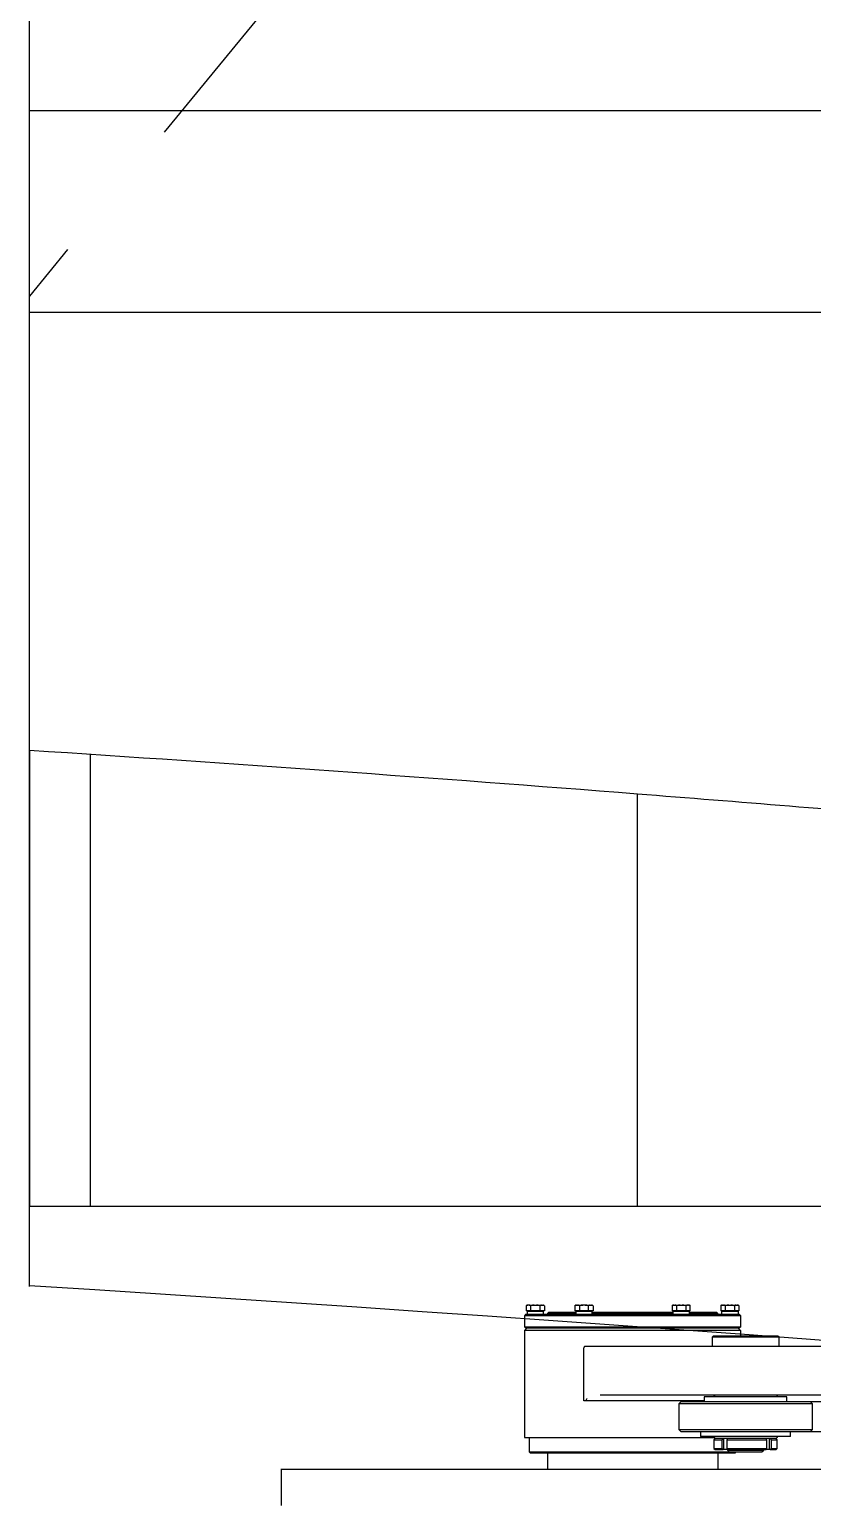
# Model space of a CAD drawing. Extents: x -79364 to 3230, y 28528 to 72157.
# Drawn here: x -73771 to -73127, y 50351 to 51565 of the extents above; entities that cross this region are included whole.
import ezdxf

# ---------------------------------------------------------------- set-up
doc = ezdxf.new("R2010")
doc.units = 0
doc.header["$LTSCALE"] = 500
doc.linetypes.add('DASHED', pattern=[0.75, 0.5, -0.25])
doc.layers.get('0').update_dxf_attribs({"linetype": 'CONTINUOUS'})
for name, color, linetype in [('S0CO1', 1, 'CONTINUOUS'), ('S0CO2', 2, 'CONTINUOUS'), ('S0CO3', 3, 'CONTINUOUS'), ('S0CO5', 4, 'CONTINUOUS'), ('S0DA1', 1, 'DASHED')]:
    doc.layers.add(name, color=color, linetype=linetype)

msp = doc.modelspace()

# ---------------------------------------------------------------- linework, layer by layer
at = {"color": 0, "linetype": 'ByBlock'}
for p, q in [((-73361.388, 50515.525), (-73362.329, 50514.982)), ((-73362.328, 50514.982), (-73362.328, 50510.825)), ((-73361.388, 50515.525), (-73360.913, 50515.525)), ((-73359.991, 50515.525), (-73360.913, 50515.525)), ((-73359.991, 50515.525), (-73355.744, 50515.525)), ((-73358.576, 50510.825), (-73358.576, 50514.982)), ((-73355.744, 50515.525), (-73353.901, 50515.525)), ((-73353.901, 50515.525), (-73349.654, 50515.525)), ((-73351.07, 50514.982), (-73351.07, 50510.825)), ((-73349.654, 50515.525), (-73348.733, 50515.525)), ((-73348.733, 50515.525), (-73348.258, 50515.525)), ((-73347.317, 50514.982), (-73348.258, 50515.525)), ((-73347.317, 50514.982), (-73347.317, 50510.825)), ((-73321.388, 50515.525), (-73322.328, 50514.982)), ((-73322.328, 50514.982), (-73322.328, 50510.825)), ((-73321.388, 50515.525), (-73320.913, 50515.525)), ((-73320.913, 50515.525), (-73319.991, 50515.525)), ((-73319.991, 50515.525), (-73315.744, 50515.525)), ((-73318.576, 50514.982), (-73318.576, 50510.825)), ((-73313.901, 50515.525), (-73315.744, 50515.525)), ((-73313.901, 50515.525), (-73309.654, 50515.525)), ((-73311.07, 50510.825), (-73311.07, 50514.982)), ((-73309.654, 50515.525), (-73308.733, 50515.525)), ((-73308.733, 50515.525), (-73308.258, 50515.525)), ((-73307.317, 50514.982), (-73308.258, 50515.525)), ((-73307.317, 50514.982), (-73307.317, 50510.825)), ((-73241.388, 50515.525), (-73242.329, 50514.982)), ((-73242.328, 50514.982), (-73242.328, 50510.825)), ((-73241.388, 50515.525), (-73240.913, 50515.525)), ((-73240.913, 50515.525), (-73239.991, 50515.525)), ((-73239.991, 50515.525), (-73235.744, 50515.525)), ((-73238.576, 50514.982), (-73238.576, 50510.825)), ((-73235.744, 50515.525), (-73233.901, 50515.525)), ((-73233.901, 50515.525), (-73229.654, 50515.525)), ((-73231.07, 50514.982), (-73231.07, 50510.825)), ((-73228.733, 50515.525), (-73229.654, 50515.525)), ((-73228.733, 50515.525), (-73228.258, 50515.525)), ((-73227.317, 50514.982), (-73228.258, 50515.525)), ((-73227.317, 50510.825), (-73227.317, 50514.982)), ((-73201.388, 50515.525), (-73202.329, 50514.982)), ((-73202.328, 50514.982), (-73202.328, 50510.825)), ((-73201.388, 50515.525), (-73200.913, 50515.525)), ((-73200.913, 50515.525), (-73199.991, 50515.525)), ((-73199.991, 50515.525), (-73195.744, 50515.525)), ((-73198.576, 50514.982), (-73198.576, 50510.825)), ((-73195.744, 50515.525), (-73193.901, 50515.525)), ((-73193.901, 50515.525), (-73189.655, 50515.525)), ((-73191.07, 50514.982), (-73191.07, 50510.825)), ((-73189.655, 50515.525), (-73188.733, 50515.525)), ((-73188.733, 50515.525), (-73188.258, 50515.525)), ((-73187.317, 50514.982), (-73188.258, 50515.525)), ((-73187.317, 50514.982), (-73187.317, 50510.825)), ((-73362.823, 50507.725), (-73363.823, 50506.725)), ((-73363.823, 50506.726), (-73363.823, 50497.725)), ((-73185.823, 50506.725), (-73363.823, 50506.725)), ((-73186.823, 50507.725), (-73362.823, 50507.725)), ((-73358.576, 50510.825), (-73362.328, 50510.825)), ((-73361.573, 50510.225), (-73361.573, 50507.725)), ((-73348.073, 50510.225), (-73361.573, 50510.225)), ((-73360.623, 50510.825), (-73360.623, 50510.225)), ((-73351.07, 50510.825), (-73358.576, 50510.825)), ((-73347.317, 50510.825), (-73351.07, 50510.825)), ((-73349.023, 50510.225), (-73349.023, 50510.825)), ((-73348.073, 50507.725), (-73348.073, 50510.225)), ((-73343.823, 50509.725), (-73344.823, 50508.725)), ((-73344.823, 50508.725), (-73344.823, 50507.725)), ((-73344.823, 50508.725), (-73321.573, 50508.725)), ((-73343.823, 50509.725), (-73321.573, 50509.725)), ((-73318.576, 50510.825), (-73322.328, 50510.825)), ((-73321.573, 50510.225), (-73321.573, 50507.725)), ((-73318.198, 50510.225), (-73321.573, 50510.225)), ((-73320.623, 50510.825), (-73320.623, 50510.225)), ((-73311.07, 50510.825), (-73318.576, 50510.825)), ((-73308.073, 50510.225), (-73318.198, 50510.225)), ((-73307.317, 50510.825), (-73311.07, 50510.825)), ((-73309.023, 50510.225), (-73309.023, 50510.825)), ((-73308.073, 50507.725), (-73308.073, 50510.225)), ((-73308.073, 50509.725), (-73241.572, 50509.725)), ((-73308.073, 50508.725), (-73241.573, 50508.725)), ((-73238.576, 50510.825), (-73242.328, 50510.825)), ((-73241.573, 50510.225), (-73241.573, 50507.725)), ((-73231.448, 50510.225), (-73241.573, 50510.225)), ((-73240.623, 50510.825), (-73240.623, 50510.225)), ((-73231.07, 50510.825), (-73238.576, 50510.825)), ((-73228.073, 50510.225), (-73231.448, 50510.225)), ((-73227.317, 50510.825), (-73231.07, 50510.825)), ((-73229.023, 50510.225), (-73229.023, 50510.825)), ((-73228.073, 50507.725), (-73228.073, 50510.225)), ((-73228.073, 50509.725), (-73205.823, 50509.725)), ((-73228.073, 50508.725), (-73204.823, 50508.725)), ((-73205.823, 50509.725), (-73204.823, 50508.725)), ((-73204.823, 50507.725), (-73204.823, 50508.725)), ((-73198.576, 50510.825), (-73202.328, 50510.825)), ((-73201.573, 50510.225), (-73201.573, 50507.725)), ((-73188.073, 50510.225), (-73201.573, 50510.225)), ((-73200.623, 50510.825), (-73200.623, 50510.225)), ((-73191.07, 50510.825), (-73198.576, 50510.825)), ((-73187.317, 50510.825), (-73191.07, 50510.825)), ((-73189.023, 50510.825), (-73189.023, 50510.225)), ((-73188.073, 50510.225), (-73188.073, 50507.725)), ((-73185.823, 50506.725), (-73186.823, 50507.725)), ((-73185.823, 50497.725), (-73185.823, 50506.726)), ((-73363.823, 50497.725), (-73362.823, 50496.725)), ((-73363.823, 50497.725), (-73185.823, 50497.725)), ((-73361.723, 50496.725), (-73363.723, 50494.725)), ((-73363.723, 50494.726), (-73363.723, 50406.725)), ((-73185.923, 50494.725), (-73363.723, 50494.725)), ((-73362.823, 50496.725), (-73186.823, 50496.725)), ((-73208.346, 50490.225), (-73209.346, 50489.225)), ((-73209.346, 50489.226), (-73209.346, 50481.725)), ((-73154.346, 50489.225), (-73209.346, 50489.225)), ((-73208.346, 50490.225), (-73155.346, 50490.225)), ((-73185.923, 50494.725), (-73187.923, 50496.725)), ((-73185.823, 50497.725), (-73186.823, 50496.725)), ((-73185.923, 50494.726), (-73185.923, 50490.225)), ((-73154.346, 50489.225), (-73155.346, 50490.225)), ((-73154.346, 50481.725), (-73154.346, 50489.226)), ((-73314.919, 50436.725), (-73314.919, 50478.725)), ((-73313.678, 50481.725), (-73217.799, 50481.725)), ((-73217.799, 50481.725), (-73138.284, 50481.725)), ((-73138.284, 50481.725), (-73104.888, 50481.725)), ((-73301.34, 50441.725), (-73217.799, 50441.725)), ((-73217.799, 50441.725), (-73138.284, 50441.725)), ((-73215.846, 50439.975), (-73215.846, 50436.225)), ((-73204.596, 50439.975), (-73215.846, 50439.975)), ((-73147.846, 50439.975), (-73204.596, 50439.975)), ((-73147.846, 50436.226), (-73147.846, 50439.975)), ((-73138.284, 50441.725), (-73104.888, 50441.725)), ((-73312.778, 50436.725), (-73314.919, 50436.725)), ((-73312.778, 50436.725), (-73312.778, 50437.06)), ((-73215.846, 50436.725), (-73312.778, 50436.725)), ((-73234.846, 50436.225), (-73236.846, 50434.225)), ((-73126.846, 50434.225), (-73236.846, 50434.225)), ((-73236.846, 50434.225), (-73236.846, 50413.225)), ((-73234.846, 50436.225), (-73128.846, 50436.225)), ((-73128.846, 50436.225), (-73113.19, 50436.225)), ((-73126.846, 50434.225), (-73128.846, 50436.225)), ((-73126.846, 50413.225), (-73126.846, 50434.225)), ((-73363.723, 50406.725), (-73207.769, 50406.725)), ((-73359.823, 50406.726), (-73359.823, 50394.725)), ((-73236.846, 50413.225), (-73126.846, 50413.225)), ((-73236.846, 50413.225), (-73234.846, 50411.225)), ((-73128.846, 50411.225), (-73234.846, 50411.225)), ((-73218.846, 50411.225), (-73218.846, 50407.475)), ((-73206.603, 50407.475), (-73218.846, 50407.475)), ((-73206.846, 50405.725), (-73207.846, 50404.725)), ((-73207.846, 50404.725), (-73207.846, 50397.725)), ((-73207.846, 50404.725), (-73201.02, 50404.725)), ((-73198.734, 50405.725), (-73207.084, 50405.725)), ((-73144.846, 50407.475), (-73206.603, 50407.475)), ((-73201.02, 50404.725), (-73200.348, 50405.725)), ((-73201.02, 50397.725), (-73201.02, 50404.725)), ((-73199.763, 50396.725), (-73199.763, 50405.725)), ((-73156.607, 50405.725), (-73198.734, 50405.725)), ((-73196.632, 50405.725), (-73197.305, 50404.725)), ((-73197.305, 50404.725), (-73197.305, 50397.725)), ((-73197.305, 50404.725), (-73164.286, 50404.725)), ((-73164.286, 50404.725), (-73165.033, 50405.725)), ((-73164.286, 50397.725), (-73164.286, 50404.725)), ((-73162.337, 50405.725), (-73162.337, 50396.725)), ((-73161.687, 50405.725), (-73160.941, 50404.725)), ((-73160.941, 50404.725), (-73160.941, 50397.725)), ((-73160.94, 50404.725), (-73155.846, 50404.725)), ((-73155.846, 50404.725), (-73156.846, 50405.725)), ((-73155.846, 50397.725), (-73155.846, 50404.725)), ((-73144.846, 50407.475), (-73144.846, 50411.225)), ((-73128.846, 50411.225), (-73126.846, 50413.225)), ((-73113.19, 50411.225), (-73128.846, 50411.225)), ((-73359.823, 50394.725), (-73195.245, 50394.725)), ((-73359.823, 50394.725), (-73358.823, 50393.725)), ((-73190.823, 50393.725), (-73358.823, 50393.725)), ((-73344.823, 50393.725), (-73344.823, 50380.725)), ((-73207.846, 50397.725), (-73206.846, 50396.725)), ((-73207.846, 50397.725), (-73201.02, 50397.725)), ((-73206.846, 50396.725), (-73200.348, 50396.725)), ((-73204.823, 50393.725), (-73204.823, 50380.725)), ((-73200.348, 50396.725), (-73201.02, 50397.725)), ((-73199.763, 50396.725), (-73200.348, 50396.725)), ((-73196.633, 50396.725), (-73199.763, 50396.725)), ((-73197.305, 50397.725), (-73196.632, 50396.725)), ((-73197.305, 50397.725), (-73164.286, 50397.725)), ((-73196.846, 50396.726), (-73196.846, 50396.325)), ((-73196.846, 50396.325), (-73195.246, 50394.725)), ((-73196.846, 50396.325), (-73166.846, 50396.325)), ((-73196.632, 50396.725), (-73165.033, 50396.725)), ((-73195.246, 50394.725), (-73168.446, 50394.725)), ((-73189.823, 50394.725), (-73190.823, 50393.725)), ((-73168.446, 50394.725), (-73166.846, 50396.325)), ((-73166.846, 50396.325), (-73166.846, 50396.726)), ((-73165.033, 50396.725), (-73164.286, 50397.725)), ((-73162.337, 50396.725), (-73165.033, 50396.725)), ((-73161.687, 50396.725), (-73162.337, 50396.725)), ((-73160.941, 50397.725), (-73161.687, 50396.725)), ((-73161.687, 50396.725), (-73156.846, 50396.725)), ((-73160.94, 50397.725), (-73155.846, 50397.725)), ((-73156.846, 50396.725), (-73155.846, 50397.725)), ((-73563.823, 50380.825), (-73563.823, 50350.726)), ((-73563.823, 50380.725), (-73478.528, 50380.725)), ((-73478.528, 50380.725), (-73309.873, 50380.725)), ((-73309.873, 50380.725), (-72699.572, 50380.725))]:
    msp.add_line(p, q, dxfattribs=at)
for points in [[(-73360.913, 50515.526), (-73360.963, 50515.517, 0.00394334), (-73361.012, 50515.508, 0.00400271), (-73361.06, 50515.498, 0.00398098), (-73361.109, 50515.488, 0.00386128), (-73361.157, 50515.476, 0.00377586), (-73361.205, 50515.464, 0.0037018), (-73361.253, 50515.451, 0.00363091), (-73361.3, 50515.438, 0.0035448), (-73361.348, 50515.423, 0.00346956), (-73361.395, 50515.408, 0.00338798), (-73361.442, 50515.393, 0.00331336), (-73361.489, 50515.377, 0.00323062), (-73361.536, 50515.36, 0.00315926), (-73361.583, 50515.342, 0.00308493), (-73361.63, 50515.324, 0.00300627), (-73361.677, 50515.305, 0.00291358), (-73361.723, 50515.286, 0.00286637), (-73361.77, 50515.266, 0.00284328), (-73361.816, 50515.246, 0.00270114), (-73361.863, 50515.224, 0.00247007), (-73361.909, 50515.203, 0.00264226), (-73361.956, 50515.18, 0.00303312), (-73362.004, 50515.157, 0.00227092), (-73362.049, 50515.134, 0.0008324), (-73362.089, 50515.114, 0.00304481), (-73362.142, 50515.086, 0.00498021), (-73362.222, 50515.041, 0.00237863), (-73362.328, 50514.982, 0.00125716)], [(-73358.576, 50514.982), (-73358.622, 50515.009, 0.00208848), (-73358.669, 50515.035, 0.00209824), (-73358.716, 50515.061, 0.00213783), (-73358.762, 50515.086, 0.00220857), (-73358.809, 50515.11, 0.00226992), (-73358.855, 50515.134, 0.00232911), (-73358.902, 50515.158, 0.00238827), (-73358.948, 50515.18, 0.00245405), (-73358.995, 50515.203, 0.00251725), (-73359.041, 50515.224, 0.00258573), (-73359.088, 50515.246, 0.00265035), (-73359.134, 50515.266, 0.00271985), (-73359.181, 50515.286, 0.00278986), (-73359.228, 50515.305, 0.00286995), (-73359.274, 50515.324, 0.00293134), (-73359.321, 50515.342, 0.00298642), (-73359.368, 50515.36, 0.00308799), (-73359.415, 50515.377, 0.00324065), (-73359.462, 50515.393, 0.00320965), (-73359.509, 50515.408, 0.00304509), (-73359.556, 50515.423, 0.00347312), (-73359.604, 50515.438, 0.00430699), (-73359.654, 50515.451, 0.00327031), (-73359.7, 50515.464, 0.00097392), (-73359.742, 50515.475, 0.00487593), (-73359.796, 50515.488, 0.00874091), (-73359.881, 50515.505, 0.00427373), (-73359.992, 50515.526, 0.00223872)], [(-73355.745, 50515.526), (-73355.843, 50515.517, 0.00201418), (-73355.941, 50515.508, 0.00205314), (-73356.039, 50515.498, 0.00205187), (-73356.135, 50515.488, 0.00199998), (-73356.232, 50515.476, 0.00196621), (-73356.328, 50515.464, 0.00193803), (-73356.424, 50515.451, 0.00191202), (-73356.519, 50515.438, 0.00187751), (-73356.614, 50515.423, 0.00184909), (-73356.709, 50515.408, 0.00181668), (-73356.803, 50515.393, 0.00178827), (-73356.897, 50515.377, 0.00175475), (-73356.991, 50515.36, 0.00172759), (-73357.085, 50515.342, 0.00169804), (-73357.178, 50515.324, 0.00166622), (-73357.272, 50515.305, 0.00162563), (-73357.365, 50515.286, 0.00161048), (-73357.458, 50515.266, 0.00160846), (-73357.552, 50515.246, 0.00153902), (-73357.644, 50515.224, 0.00141657), (-73357.737, 50515.203, 0.00152556), (-73357.83, 50515.18, 0.00176456), (-73357.926, 50515.157, 0.00133169), (-73358.016, 50515.134, 0.00049022), (-73358.098, 50515.114, 0.00180019), (-73358.202, 50515.086, 0.00298294), (-73358.364, 50515.041, 0.00144114), (-73358.576, 50514.982, 0.00076573)], [(-73351.071, 50514.982), (-73351.164, 50515.009, 0.00128103), (-73351.257, 50515.035, 0.00127872), (-73351.351, 50515.061, 0.00129416), (-73351.444, 50515.086, 0.00132833), (-73351.537, 50515.11, 0.00135592), (-73351.63, 50515.134, 0.00138211), (-73351.723, 50515.158, 0.00140744), (-73351.816, 50515.18, 0.00143657), (-73351.909, 50515.203, 0.0014633), (-73352.002, 50515.224, 0.00149303), (-73352.095, 50515.246, 0.00151964), (-73352.188, 50515.266, 0.00154902), (-73352.281, 50515.286, 0.0015778), (-73352.374, 50515.305, 0.00161223), (-73352.468, 50515.324, 0.00163529), (-73352.561, 50515.342, 0.00165505), (-73352.655, 50515.36, 0.00169973), (-73352.749, 50515.377, 0.00177203), (-73352.843, 50515.393, 0.0017432), (-73352.937, 50515.408, 0.0016439), (-73353.031, 50515.423, 0.00186356), (-73353.127, 50515.438, 0.00229507), (-73353.226, 50515.451, 0.00173045), (-73353.318, 50515.464, 0.00051361), (-73353.402, 50515.475, 0.00256364), (-73353.511, 50515.488, 0.00454567), (-73353.679, 50515.505, 0.00220342), (-73353.901, 50515.526, 0.00115011)], [(-73349.654, 50515.526), (-73349.704, 50515.517, 0.00394044), (-73349.753, 50515.508, 0.00399985), (-73349.801, 50515.498, 0.00397821), (-73349.85, 50515.488, 0.00385867), (-73349.898, 50515.476, 0.00377339), (-73349.946, 50515.464, 0.00369945), (-73349.994, 50515.451, 0.00362868), (-73350.042, 50515.438, 0.0035427), (-73350.089, 50515.423, 0.00346758), (-73350.137, 50515.408, 0.00338611), (-73350.184, 50515.393, 0.00331161), (-73350.231, 50515.377, 0.00322898), (-73350.278, 50515.36, 0.00315772), (-73350.325, 50515.342, 0.00308349), (-73350.372, 50515.324, 0.00300492), (-73350.418, 50515.305, 0.00291233), (-73350.465, 50515.286, 0.00286519), (-73350.512, 50515.266, 0.00284218), (-73350.558, 50515.246, 0.00270014), (-73350.605, 50515.224, 0.0024692), (-73350.651, 50515.203, 0.00264138), (-73350.698, 50515.18, 0.00303217), (-73350.746, 50515.157, 0.00227025), (-73350.791, 50515.134, 0.00083216), (-73350.831, 50515.114, 0.00304398), (-73350.884, 50515.086, 0.004979), (-73350.965, 50515.041, 0.00237812), (-73351.071, 50514.982, 0.00125691)], [(-73347.317, 50514.982), (-73347.364, 50515.009, 0.0020831), (-73347.41, 50515.035, 0.00209295), (-73347.457, 50515.061, 0.00213256), (-73347.504, 50515.086, 0.00220325), (-73347.55, 50515.11, 0.0022646), (-73347.597, 50515.134, 0.00232379), (-73347.643, 50515.158, 0.00238298), (-73347.69, 50515.18, 0.00244877), (-73347.736, 50515.203, 0.00251202), (-73347.783, 50515.224, 0.00258055), (-73347.829, 50515.246, 0.00264524), (-73347.876, 50515.266, 0.00271483), (-73347.922, 50515.286, 0.00278494), (-73347.969, 50515.305, 0.00286513), (-73348.016, 50515.324, 0.00292668), (-73348.063, 50515.342, 0.00298194), (-73348.11, 50515.36, 0.00308366), (-73348.157, 50515.377, 0.00323642), (-73348.204, 50515.393, 0.0032058), (-73348.251, 50515.408, 0.00304174), (-73348.298, 50515.423, 0.00346966), (-73348.346, 50515.438, 0.00430323), (-73348.395, 50515.451, 0.0032679), (-73348.441, 50515.464, 0.00097327), (-73348.483, 50515.475, 0.00487297), (-73348.537, 50515.488, 0.00873778), (-73348.622, 50515.505, 0.00427315), (-73348.733, 50515.526, 0.00223865)], [(-73320.913, 50515.526), (-73320.962, 50515.517, 0.00394314), (-73321.011, 50515.508, 0.00400268), (-73321.06, 50515.498, 0.00398113), (-73321.108, 50515.488, 0.00386159), (-73321.157, 50515.476, 0.00377632), (-73321.205, 50515.464, 0.00370241), (-73321.253, 50515.451, 0.00363165), (-73321.3, 50515.438, 0.00354566), (-73321.348, 50515.423, 0.00347053), (-73321.395, 50515.408, 0.00338905), (-73321.442, 50515.393, 0.00331453), (-73321.489, 50515.377, 0.00323188), (-73321.536, 50515.36, 0.00316059), (-73321.583, 50515.342, 0.00308633), (-73321.63, 50515.324, 0.00300773), (-73321.676, 50515.305, 0.00291509), (-73321.723, 50515.286, 0.00286793), (-73321.77, 50515.266, 0.00284492), (-73321.816, 50515.246, 0.00270277), (-73321.863, 50515.224, 0.00247162), (-73321.909, 50515.203, 0.00264398), (-73321.956, 50515.18, 0.00303518), (-73322.004, 50515.157, 0.00227252), (-73322.049, 50515.134, 0.000833), (-73322.089, 50515.114, 0.00304705), (-73322.142, 50515.086, 0.00498407), (-73322.222, 50515.041, 0.00238055), (-73322.328, 50514.982, 0.00125819)], [(-73318.576, 50514.982), (-73318.622, 50515.009, 0.00208679), (-73318.669, 50515.035, 0.00209658), (-73318.716, 50515.061, 0.00213618), (-73318.762, 50515.086, 0.0022069), (-73318.809, 50515.11, 0.00226825), (-73318.855, 50515.134, 0.00232743), (-73318.902, 50515.158, 0.0023866), (-73318.948, 50515.18, 0.00245238), (-73318.995, 50515.203, 0.0025156), (-73319.041, 50515.224, 0.00258409), (-73319.088, 50515.246, 0.00264873), (-73319.134, 50515.266, 0.00271826), (-73319.181, 50515.286, 0.0027883), (-73319.228, 50515.305, 0.00286842), (-73319.274, 50515.324, 0.00292986), (-73319.321, 50515.342, 0.00298499), (-73319.368, 50515.36, 0.00308661), (-73319.415, 50515.377, 0.00323929), (-73319.462, 50515.393, 0.00320841), (-73319.509, 50515.408, 0.00304401), (-73319.556, 50515.423, 0.003472), (-73319.604, 50515.438, 0.00430576), (-73319.653, 50515.451, 0.00326951), (-73319.7, 50515.464, 0.00097371), (-73319.742, 50515.475, 0.00487494), (-73319.796, 50515.488, 0.00873981), (-73319.881, 50515.505, 0.00427348), (-73319.992, 50515.526, 0.00223867)], [(-73315.745, 50515.526), (-73315.843, 50515.517, 0.00201411), (-73315.941, 50515.508, 0.00205312), (-73316.038, 50515.498, 0.00205189), (-73316.135, 50515.488, 0.00200004), (-73316.232, 50515.476, 0.00196632), (-73316.328, 50515.464, 0.00193817), (-73316.424, 50515.451, 0.0019122), (-73316.519, 50515.438, 0.00187772), (-73316.614, 50515.423, 0.00184934), (-73316.709, 50515.408, 0.00181696), (-73316.803, 50515.393, 0.00178858), (-73316.897, 50515.377, 0.00175509), (-73316.991, 50515.36, 0.00172795), (-73317.085, 50515.342, 0.00169843), (-73317.178, 50515.324, 0.00166663), (-73317.272, 50515.305, 0.00162606), (-73317.365, 50515.286, 0.00161093), (-73317.458, 50515.266, 0.00160894), (-73317.551, 50515.246, 0.0015395), (-73317.644, 50515.224, 0.00141704), (-73317.737, 50515.203, 0.00152609), (-73317.83, 50515.18, 0.0017652), (-73317.926, 50515.157, 0.0013322), (-73318.016, 50515.134, 0.00049041), (-73318.098, 50515.114, 0.00180091), (-73318.202, 50515.086, 0.0029842), (-73318.364, 50515.041, 0.00144179), (-73318.576, 50514.982, 0.00076608)], [(-73311.07, 50514.982), (-73311.164, 50515.009, 0.00128047), (-73311.257, 50515.035, 0.00127817), (-73311.35, 50515.061, 0.00129362), (-73311.443, 50515.086, 0.00132779), (-73311.537, 50515.11, 0.00135539), (-73311.63, 50515.134, 0.00138158), (-73311.723, 50515.158, 0.00140692), (-73311.816, 50515.18, 0.00143605), (-73311.908, 50515.203, 0.0014628), (-73312.001, 50515.224, 0.00149254), (-73312.095, 50515.246, 0.00151916), (-73312.188, 50515.266, 0.00154856), (-73312.281, 50515.286, 0.00157735), (-73312.374, 50515.305, 0.00161179), (-73312.468, 50515.324, 0.00163487), (-73312.561, 50515.342, 0.00165465), (-73312.655, 50515.36, 0.00169935), (-73312.749, 50515.377, 0.00177166), (-73312.843, 50515.393, 0.00174287), (-73312.937, 50515.408, 0.00164361), (-73313.031, 50515.423, 0.00186326), (-73313.127, 50515.438, 0.00229475), (-73313.225, 50515.451, 0.00173024), (-73313.318, 50515.464, 0.00051356), (-73313.402, 50515.475, 0.00256339), (-73313.511, 50515.488, 0.0045454), (-73313.679, 50515.505, 0.00220336), (-73313.901, 50515.526, 0.0011501)], [(-73309.654, 50515.526), (-73309.704, 50515.517, 0.00394031), (-73309.753, 50515.508, 0.00399988), (-73309.801, 50515.498, 0.00397842), (-73309.85, 50515.488, 0.00385903), (-73309.898, 50515.476, 0.0037739), (-73309.946, 50515.464, 0.0037001), (-73309.994, 50515.451, 0.00362946), (-73310.042, 50515.438, 0.00354358), (-73310.089, 50515.423, 0.00346857), (-73310.136, 50515.408, 0.0033872), (-73310.184, 50515.393, 0.00331279), (-73310.231, 50515.377, 0.00323024), (-73310.278, 50515.36, 0.00315905), (-73310.325, 50515.342, 0.00308489), (-73310.371, 50515.324, 0.00300638), (-73310.418, 50515.305, 0.00291383), (-73310.465, 50515.286, 0.00286675), (-73310.511, 50515.266, 0.0028438), (-73310.558, 50515.246, 0.00270176), (-73310.605, 50515.224, 0.00247073), (-73310.651, 50515.203, 0.00264308), (-73310.698, 50515.18, 0.0030342), (-73310.746, 50515.157, 0.00227183), (-73310.791, 50515.134, 0.00083276), (-73310.831, 50515.114, 0.00304618), (-73310.884, 50515.086, 0.0049828), (-73310.964, 50515.041, 0.00238001), (-73311.07, 50514.982, 0.00125792)], [(-73307.318, 50514.982), (-73307.364, 50515.009, 0.00208707), (-73307.411, 50515.035, 0.0020969), (-73307.458, 50515.061, 0.00213654), (-73307.504, 50515.086, 0.00220731), (-73307.551, 50515.11, 0.00226871), (-73307.597, 50515.134, 0.00232795), (-73307.644, 50515.158, 0.00238718), (-73307.69, 50515.18, 0.00245303), (-73307.737, 50515.203, 0.00251631), (-73307.783, 50515.224, 0.00258488), (-73307.83, 50515.246, 0.00264959), (-73307.876, 50515.266, 0.0027192), (-73307.923, 50515.286, 0.00278933), (-73307.969, 50515.305, 0.00286954), (-73308.016, 50515.324, 0.00293106), (-73308.063, 50515.342, 0.00298629), (-73308.11, 50515.36, 0.00308802), (-73308.157, 50515.377, 0.00324085), (-73308.204, 50515.393, 0.00321004), (-73308.251, 50515.408, 0.00304562), (-73308.298, 50515.423, 0.00347392), (-73308.346, 50515.438, 0.00430826), (-73308.395, 50515.451, 0.0032715), (-73308.441, 50515.464, 0.00097431), (-73308.483, 50515.475, 0.00487803), (-73308.537, 50515.488, 0.00874578), (-73308.622, 50515.505, 0.00427658), (-73308.733, 50515.526, 0.00224033)], [(-73240.913, 50515.526), (-73240.962, 50515.517, 0.00394036), (-73241.011, 50515.508, 0.00399975), (-73241.06, 50515.498, 0.00397811), (-73241.108, 50515.488, 0.00385857), (-73241.156, 50515.476, 0.00377328), (-73241.205, 50515.464, 0.00369934), (-73241.252, 50515.451, 0.00362856), (-73241.3, 50515.438, 0.00354258), (-73241.348, 50515.423, 0.00346745), (-73241.395, 50515.408, 0.00338598), (-73241.442, 50515.393, 0.00331148), (-73241.489, 50515.377, 0.00322885), (-73241.536, 50515.36, 0.00315758), (-73241.583, 50515.342, 0.00308335), (-73241.63, 50515.324, 0.00300479), (-73241.677, 50515.305, 0.0029122), (-73241.723, 50515.286, 0.00286506), (-73241.77, 50515.266, 0.00284204), (-73241.817, 50515.246, 0.00270001), (-73241.863, 50515.224, 0.00246908), (-73241.909, 50515.203, 0.00264125), (-73241.956, 50515.18, 0.00303201), (-73242.004, 50515.157, 0.00227013), (-73242.049, 50515.134, 0.00083212), (-73242.09, 50515.114, 0.00304382), (-73242.142, 50515.086, 0.00497874), (-73242.223, 50515.041, 0.00237799), (-73242.329, 50514.982, 0.00125684)], [(-73238.575, 50514.982), (-73238.622, 50515.009, 0.00208335), (-73238.669, 50515.035, 0.0020932), (-73238.715, 50515.061, 0.00213281), (-73238.762, 50515.086, 0.00220349), (-73238.808, 50515.11, 0.00226484), (-73238.855, 50515.134, 0.00232403), (-73238.902, 50515.158, 0.00238321), (-73238.948, 50515.18, 0.00244901), (-73238.995, 50515.203, 0.00251225), (-73239.041, 50515.224, 0.00258077), (-73239.088, 50515.246, 0.00264546), (-73239.134, 50515.266, 0.00271504), (-73239.181, 50515.286, 0.00278515), (-73239.227, 50515.305, 0.00286533), (-73239.274, 50515.324, 0.00292687), (-73239.321, 50515.342, 0.00298212), (-73239.368, 50515.36, 0.00308383), (-73239.415, 50515.377, 0.00323657), (-73239.462, 50515.393, 0.00320594), (-73239.509, 50515.408, 0.00304185), (-73239.556, 50515.423, 0.00346977), (-73239.604, 50515.438, 0.00430333), (-73239.653, 50515.451, 0.00326795), (-73239.7, 50515.464, 0.00097329), (-73239.741, 50515.475, 0.00487302), (-73239.796, 50515.488, 0.00873774), (-73239.88, 50515.505, 0.00427308), (-73239.991, 50515.526, 0.0022386)], [(-73235.744, 50515.526), (-73235.843, 50515.517, 0.00201398), (-73235.941, 50515.508, 0.00205308), (-73236.038, 50515.498, 0.00205194), (-73236.135, 50515.488, 0.00200017), (-73236.232, 50515.476, 0.00196653), (-73236.328, 50515.464, 0.00193846), (-73236.423, 50515.451, 0.00191256), (-73236.519, 50515.438, 0.00187815), (-73236.614, 50515.423, 0.00184984), (-73236.708, 50515.408, 0.00181752), (-73236.803, 50515.393, 0.0017892), (-73236.897, 50515.377, 0.00175576), (-73236.991, 50515.36, 0.00172867), (-73237.085, 50515.342, 0.0016992), (-73237.178, 50515.324, 0.00166744), (-73237.272, 50515.305, 0.00162691), (-73237.365, 50515.286, 0.00161182), (-73237.458, 50515.266, 0.00160988), (-73237.551, 50515.246, 0.00154046), (-73237.644, 50515.224, 0.00141796), (-73237.736, 50515.203, 0.00152713), (-73237.83, 50515.18, 0.00176646), (-73237.926, 50515.157, 0.00133319), (-73238.016, 50515.134, 0.00049078), (-73238.097, 50515.114, 0.00180231), (-73238.202, 50515.086, 0.00298669), (-73238.364, 50515.041, 0.00144305), (-73238.575, 50514.982, 0.00076677)], [(-73231.07, 50514.982), (-73231.163, 50515.009, 0.00127933), (-73231.257, 50515.035, 0.00127706), (-73231.35, 50515.061, 0.00129253), (-73231.443, 50515.086, 0.0013267), (-73231.536, 50515.11, 0.00135431), (-73231.629, 50515.134, 0.00138052), (-73231.722, 50515.158, 0.00140587), (-73231.815, 50515.18, 0.00143503), (-73231.908, 50515.203, 0.0014618), (-73232.001, 50515.224, 0.00149155), (-73232.094, 50515.246, 0.0015182), (-73232.187, 50515.266, 0.00154762), (-73232.281, 50515.286, 0.00157645), (-73232.374, 50515.305, 0.00161092), (-73232.467, 50515.324, 0.00163404), (-73232.561, 50515.342, 0.00165386), (-73232.655, 50515.36, 0.00169859), (-73232.749, 50515.377, 0.00177093), (-73232.843, 50515.393, 0.00174221), (-73232.937, 50515.408, 0.00164304), (-73233.031, 50515.423, 0.00186268), (-73233.127, 50515.438, 0.00229412), (-73233.225, 50515.451, 0.00172984), (-73233.318, 50515.464, 0.00051345), (-73233.402, 50515.475, 0.00256291), (-73233.51, 50515.488, 0.00454489), (-73233.679, 50515.505, 0.00220326), (-73233.901, 50515.526, 0.00115008)], [(-73229.655, 50515.526), (-73229.704, 50515.517, 0.00394333), (-73229.753, 50515.508, 0.00400271), (-73229.802, 50515.498, 0.00398098), (-73229.85, 50515.488, 0.0038613), (-73229.898, 50515.476, 0.00377588), (-73229.946, 50515.464, 0.00370183), (-73229.994, 50515.451, 0.00363094), (-73230.042, 50515.438, 0.00354483), (-73230.089, 50515.423, 0.0034696), (-73230.137, 50515.408, 0.00338802), (-73230.184, 50515.393, 0.00331341), (-73230.231, 50515.377, 0.00323067), (-73230.278, 50515.36, 0.00315931), (-73230.325, 50515.342, 0.00308499), (-73230.372, 50515.324, 0.00300633), (-73230.418, 50515.305, 0.00291364), (-73230.465, 50515.286, 0.00286643), (-73230.511, 50515.266, 0.00284335), (-73230.558, 50515.246, 0.00270121), (-73230.604, 50515.224, 0.00247013), (-73230.651, 50515.203, 0.00264233), (-73230.697, 50515.18, 0.00303321), (-73230.745, 50515.157, 0.00227098), (-73230.79, 50515.134, 0.00083242), (-73230.831, 50515.114, 0.0030449), (-73230.883, 50515.086, 0.00498037), (-73230.964, 50515.041, 0.00237871), (-73231.07, 50514.982, 0.0012572)], [(-73227.317, 50514.982), (-73227.364, 50515.009, 0.00208841), (-73227.411, 50515.035, 0.00209817), (-73227.457, 50515.061, 0.00213776), (-73227.504, 50515.086, 0.0022085), (-73227.551, 50515.11, 0.00226985), (-73227.597, 50515.134, 0.00232904), (-73227.644, 50515.158, 0.0023882), (-73227.69, 50515.18, 0.00245398), (-73227.737, 50515.203, 0.00251718), (-73227.783, 50515.224, 0.00258566), (-73227.83, 50515.246, 0.00265028), (-73227.876, 50515.266, 0.00271978), (-73227.923, 50515.286, 0.0027898), (-73227.969, 50515.305, 0.00286988), (-73228.016, 50515.324, 0.00293128), (-73228.063, 50515.342, 0.00298636), (-73228.11, 50515.36, 0.00308794), (-73228.157, 50515.377, 0.00324059), (-73228.204, 50515.393, 0.0032096), (-73228.251, 50515.408, 0.00304505), (-73228.298, 50515.423, 0.00347308), (-73228.346, 50515.438, 0.00430694), (-73228.395, 50515.451, 0.00327028), (-73228.442, 50515.464, 0.00097392), (-73228.483, 50515.475, 0.00487589), (-73228.538, 50515.488, 0.00874087), (-73228.622, 50515.505, 0.00427372), (-73228.733, 50515.526, 0.00223872)], [(-73200.913, 50515.526), (-73200.962, 50515.517, 0.00394026), (-73201.011, 50515.508, 0.00399982), (-73201.06, 50515.498, 0.00397834), (-73201.108, 50515.488, 0.00385895), (-73201.156, 50515.476, 0.0037738), (-73201.204, 50515.464, 0.00369999), (-73201.252, 50515.451, 0.00362934), (-73201.3, 50515.438, 0.00354346), (-73201.347, 50515.423, 0.00346845), (-73201.395, 50515.408, 0.00338707), (-73201.442, 50515.393, 0.00331265), (-73201.489, 50515.377, 0.0032301), (-73201.536, 50515.36, 0.00315891), (-73201.583, 50515.342, 0.00308474), (-73201.63, 50515.324, 0.00300623), (-73201.677, 50515.305, 0.00291368), (-73201.723, 50515.286, 0.00286659), (-73201.77, 50515.266, 0.00284364), (-73201.816, 50515.246, 0.0027016), (-73201.863, 50515.224, 0.00247058), (-73201.909, 50515.203, 0.00264292), (-73201.956, 50515.18, 0.00303401), (-73202.004, 50515.157, 0.00227169), (-73202.049, 50515.134, 0.0008327), (-73202.09, 50515.114, 0.00304598), (-73202.142, 50515.086, 0.00498246), (-73202.223, 50515.041, 0.00237984), (-73202.329, 50514.982, 0.00125783)], [(-73198.576, 50514.982), (-73198.623, 50515.009, 0.00208731), (-73198.669, 50515.035, 0.00209713), (-73198.716, 50515.061, 0.00213677), (-73198.763, 50515.086, 0.00220754), (-73198.809, 50515.11, 0.00226894), (-73198.856, 50515.134, 0.00232818), (-73198.902, 50515.158, 0.00238741), (-73198.949, 50515.18, 0.00245325), (-73198.995, 50515.203, 0.00251653), (-73199.041, 50515.224, 0.0025851), (-73199.088, 50515.246, 0.00264981), (-73199.134, 50515.266, 0.00271941), (-73199.181, 50515.286, 0.00278953), (-73199.228, 50515.305, 0.00286973), (-73199.274, 50515.324, 0.00293125), (-73199.321, 50515.342, 0.00298647), (-73199.368, 50515.36, 0.00308819), (-73199.415, 50515.377, 0.00324101), (-73199.462, 50515.393, 0.00321018), (-73199.509, 50515.408, 0.00304574), (-73199.556, 50515.423, 0.00347404), (-73199.604, 50515.438, 0.00430838), (-73199.653, 50515.451, 0.00327157), (-73199.699, 50515.464, 0.00097433), (-73199.741, 50515.475, 0.00487811), (-73199.796, 50515.488, 0.00874581), (-73199.88, 50515.505, 0.00427655), (-73199.991, 50515.526, 0.0022403)], [(-73195.744, 50515.526), (-73195.843, 50515.517, 0.00201329), (-73195.941, 50515.508, 0.0020523), (-73196.038, 50515.498, 0.00205109), (-73196.135, 50515.488, 0.00199927), (-73196.231, 50515.476, 0.00196557), (-73196.328, 50515.464, 0.00193744), (-73196.423, 50515.451, 0.0019115), (-73196.519, 50515.438, 0.00187704), (-73196.614, 50515.423, 0.00184868), (-73196.708, 50515.408, 0.00181633), (-73196.803, 50515.393, 0.00178797), (-73196.897, 50515.377, 0.0017545), (-73196.991, 50515.36, 0.00172738), (-73197.085, 50515.342, 0.00169788), (-73197.178, 50515.324, 0.0016661), (-73197.272, 50515.305, 0.00162555), (-73197.365, 50515.286, 0.00161044), (-73197.458, 50515.266, 0.00160845), (-73197.552, 50515.246, 0.00153905), (-73197.645, 50515.224, 0.00141663), (-73197.737, 50515.203, 0.00152566), (-73197.831, 50515.18, 0.00176471), (-73197.927, 50515.157, 0.00133184), (-73198.017, 50515.134, 0.00049027), (-73198.098, 50515.114, 0.00180043), (-73198.203, 50515.086, 0.00298344), (-73198.364, 50515.041, 0.00144143), (-73198.576, 50514.982, 0.0007659)], [(-73191.07, 50514.982), (-73191.163, 50515.009, 0.00128022), (-73191.257, 50515.035, 0.00127791), (-73191.35, 50515.061, 0.00129335), (-73191.443, 50515.086, 0.00132751), (-73191.536, 50515.11, 0.00135509), (-73191.629, 50515.134, 0.00138127), (-73191.722, 50515.158, 0.00140659), (-73191.815, 50515.18, 0.00143571), (-73191.908, 50515.203, 0.00146244), (-73192.001, 50515.224, 0.00149216), (-73192.094, 50515.246, 0.00151877), (-73192.187, 50515.266, 0.00154814), (-73192.281, 50515.286, 0.00157692), (-73192.374, 50515.305, 0.00161134), (-73192.467, 50515.324, 0.0016344), (-73192.561, 50515.342, 0.00165417), (-73192.655, 50515.36, 0.00169883), (-73192.749, 50515.377, 0.00177111), (-73192.843, 50515.393, 0.00174231), (-73192.937, 50515.408, 0.00164308), (-73193.031, 50515.423, 0.00186264), (-73193.127, 50515.438, 0.00229396), (-73193.226, 50515.451, 0.00172964), (-73193.318, 50515.464, 0.00051338), (-73193.402, 50515.475, 0.00256247), (-73193.511, 50515.488, 0.00454369), (-73193.68, 50515.505, 0.0022025), (-73193.902, 50515.526, 0.00114964)], [(-73189.655, 50515.526), (-73189.704, 50515.517, 0.00394313), (-73189.753, 50515.508, 0.00400268), (-73189.802, 50515.498, 0.00398114), (-73189.85, 50515.488, 0.00386161), (-73189.898, 50515.476, 0.00377635), (-73189.946, 50515.464, 0.00370243), (-73189.994, 50515.451, 0.00363168), (-73190.042, 50515.438, 0.0035457), (-73190.089, 50515.423, 0.00347058), (-73190.137, 50515.408, 0.0033891), (-73190.184, 50515.393, 0.00331458), (-73190.231, 50515.377, 0.00323193), (-73190.278, 50515.36, 0.00316065), (-73190.325, 50515.342, 0.00308639), (-73190.371, 50515.324, 0.0030078), (-73190.418, 50515.305, 0.00291515), (-73190.465, 50515.286, 0.002868), (-73190.511, 50515.266, 0.00284499), (-73190.558, 50515.246, 0.00270284), (-73190.604, 50515.224, 0.00247168), (-73190.65, 50515.203, 0.00264406), (-73190.697, 50515.18, 0.00303527), (-73190.745, 50515.157, 0.00227259), (-73190.79, 50515.134, 0.00083303), (-73190.831, 50515.114, 0.00304714), (-73190.883, 50515.086, 0.00498423), (-73190.964, 50515.041, 0.00238064), (-73191.07, 50514.982, 0.00125824)], [(-73187.317, 50514.982), (-73187.364, 50515.009, 0.00208672), (-73187.411, 50515.035, 0.00209651), (-73187.457, 50515.061, 0.0021361), (-73187.504, 50515.086, 0.00220682), (-73187.55, 50515.11, 0.00226817), (-73187.597, 50515.134, 0.00232736), (-73187.643, 50515.158, 0.00238653), (-73187.69, 50515.18, 0.00245231), (-73187.736, 50515.203, 0.00251553), (-73187.783, 50515.224, 0.00258402), (-73187.829, 50515.246, 0.00264866), (-73187.876, 50515.266, 0.00271819), (-73187.923, 50515.286, 0.00278823), (-73187.969, 50515.305, 0.00286835), (-73188.016, 50515.324, 0.00292979), (-73188.063, 50515.342, 0.00298493), (-73188.11, 50515.36, 0.00308655), (-73188.157, 50515.377, 0.00323923), (-73188.204, 50515.393, 0.00320836), (-73188.251, 50515.408, 0.00304396), (-73188.298, 50515.423, 0.00347195), (-73188.346, 50515.438, 0.00430571), (-73188.395, 50515.451, 0.00326948), (-73188.441, 50515.464, 0.0009737), (-73188.483, 50515.475, 0.0048749), (-73188.538, 50515.488, 0.00873976), (-73188.622, 50515.505, 0.00427347), (-73188.733, 50515.526, 0.00223866)]]:
    msp.add_lwpolyline(points, format="xyb", dxfattribs=at)
for start, end in [(144.50407, 148.38603), (31.613969, 35.495933), (211.61397, 215.49593), (324.50407, 328.38603)]:
    msp.add_arc((-73181.846, 50423.725), 31, start, end, dxfattribs=at)
for points, knots in [([(-73314.919, 50478.726), (-73314.919, 50479.23), (-73314.831, 50480.032), (-73314.551, 50480.922), (-73314.182, 50481.549), (-73313.871, 50481.725), (-73313.678, 50481.725)], [0, 0, 0, 0, 0.0014900764, 0.0024434758, 0.003390448, 0.0048764316, 0.0048764316, 0.0048764316, 0.0048764316]), ([(-73312.778, 50437.059), (-73312.778, 50437.221), (-73312.74, 50437.532), (-73312.6, 50438.117), (-73312.386, 50438.507), (-73312.208, 50438.725)], [0, 0, 0, 0, 0.000483191, 0.0009371623, 0.0018083358, 0.0018083358, 0.0018083358, 0.0018083358])]:
    msp.add_open_spline(points, degree=3, knots=knots, dxfattribs=at)
at = {"layer": 'S0CO1', "color": 0, "flags": 128}
msp.add_lwpolyline([(-73770.823, 50531.725, -0.028604), (-66920.823, 49701.725, -0.004765), (-65462.888, 49425.428, 0.003277), (-64005.78, 49144.797, 0.007293), (-62543.201, 48895.053, 0.015333), (-61070.823, 48711.725, 0.016091), (-59697.1, 48627.761, 0.00831463), (-58975.549, 48618.95, 0.00831463)], format="xyb", dxfattribs=at)
at = {"layer": 'S0CO2', "color": 0}
for p, q in [((-73770.823, 50971.945), (-73770.823, 50596.725)), ((-73720.823, 50968.671), (-73720.823, 50596.725)), ((-73270.823, 50596.725), (-73270.823, 50936.084)), ((-72270.823, 50596.725), (-73770.823, 50596.725))]:
    msp.add_line(p, q, dxfattribs=at)
at = {"layer": 'S0CO3', "color": 0}
for p, q in [((-73770.823, 51498.013), (-50673.624, 51498.013)), ((-73770.823, 51332.23), (-64020.823, 51332.23))]:
    msp.add_line(p, q, dxfattribs=at)
at = {"layer": 'S0CO3', "color": 0, "flags": 128}
msp.add_lwpolyline([(-73770.823, 50971.945, -0.003443), (-73270.823, 50936.084, -0.001739), (-73020.749, 50915.621, -0.001686), (-72770.823, 50893.293, -0.001706), (-72520.733, 50869.326, -0.001834), (-72270.823, 50843.553, -0.00175), (-72020.736, 50815.956, -0.001274), (-71770.823, 50786.841, -0.001166), (-71520.823, 50756.465)], format="xyb", dxfattribs=at)
at = {"layer": 'S0CO5', "color": 0}
for p, q in [((-73770.823, 51332.23), (-73770.823, 53832.23)), ((-73770.823, 50530.725), (-73770.823, 51332.23))]:
    msp.add_line(p, q, dxfattribs=at)
at = {"layer": 'S0DA1', "color": 0, "linetype": 'DASHED'}
msp.add_line((-72549.084, 52832.23), (-73770.823, 51345.458), dxfattribs=at)

doc.saveas('drawing.dxf')
